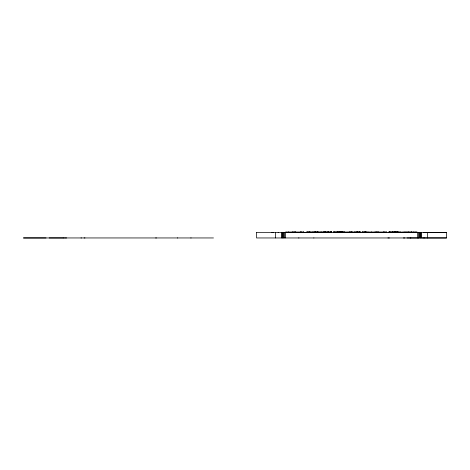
<?xml version="1.0" encoding="UTF-8"?>
<svg xmlns="http://www.w3.org/2000/svg" width="470" height="470" viewBox="0 0 470 470"><rect width="100%" height="100%" fill="white"/><g stroke="black" fill="none" stroke-linecap="round" stroke-linejoin="round"><path stroke-width="0.7" d="M275.526 237.949L275.526 232.579M281.554 237.949L281.554 232.579M282.194 237.949L282.194 232.579M282.911 237.949L282.911 232.579M283.692 237.949L283.692 232.579M284.509 237.949L284.509 232.579M285.349 237.949L285.349 232.579M417.677 237.955L417.677 232.579M418.517 237.955L418.517 232.579M421.478 232.579L421.478 237.955L446.5 237.955L446.5 232.579L424.475 232.579M427.506 237.949L427.506 232.579M156.445 237.955L155.658 237.955M306.199 232.039L318.46 232.039L318.46 232.579M331.767 232.039L319.095 232.039L319.095 232.579M333.359 232.039L347.512 232.039L347.512 232.579M348.182 232.039L360.443 232.039L360.443 232.579M362.006 232.039L367.975 232.039L367.975 232.579M388.808 232.039L401.31 232.039L401.31 232.579M272.177 232.579L271.848 232.579M272.917 232.579L273.405 232.579M278.14 232.579L278.551 232.579M306.328 232.585L303.403 232.585L303.35 232.039M387.932 232.585L388.978 232.585M446.5 232.579L416.455 232.585L416.461 232.039M46.066 237.955L23.5 237.955L63.068 237.955M66.487 237.955L66.264 237.955M410.428 237.955L410.762 237.955M423.934 237.955L424.157 237.955M49.162 237.949L213.468 237.955M63.239 237.955L63.873 237.955M64.478 237.955L65.036 237.955M65.53 237.955L65.947 237.955M81.022 237.955L81.48 237.955M84.089 237.955L84.964 237.955M177.401 237.955L177.731 237.955M191.126 237.955L190.791 237.955M298.562 237.955L298.973 237.955M313.931 237.955L313.731 237.955M387.932 237.955L388.52 237.955M388.978 237.955L389.372 237.955M404.964 237.955L403.401 237.955M406.932 237.961L446.5 237.955M417.043 232.579L417.043 232.039L402.443 232.039L402.443 232.579M415.339 232.039L415.339 232.579M414.875 232.039L414.875 232.579M413.394 232.039L413.394 232.579M413.259 232.039L413.259 232.579M411.838 232.039L411.838 232.579M411.679 232.039L411.679 232.579M411.603 232.039L411.603 232.579M411.279 232.039L411.279 232.579M409.617 232.039L409.564 232.579M408.36 232.039L408.36 232.579M408.136 232.039L408.136 232.579M408.036 232.039L408.036 232.579M407.972 232.039L407.972 232.579M406.139 232.039L406.139 232.579M406.015 232.039L406.015 232.579M405.081 232.039L405.081 232.579M404.629 232.039L404.629 232.579M403.013 232.039L403.013 232.579M400.998 232.039L400.998 232.579M400.146 232.039L400.146 232.579M399.811 232.039L399.811 232.579M398.302 232.039L398.302 232.579M398.272 232.039L398.272 232.579M397.99 232.039L397.961 232.579M397.879 232.039L397.879 232.579M397.749 232.039L397.749 232.579M397.644 232.039L397.644 232.579M397.544 232.039L397.544 232.579M397.15 232.039L397.15 232.579M397.109 232.039L397.027 232.579M396.892 232.039L396.892 232.579M396.239 232.039L396.239 232.579M396.21 232.039L396.21 232.579M396.057 232.039L396.057 232.579M396.004 232.039L396.004 232.579M395.734 232.039L395.734 232.579M395.464 232.039L395.534 232.579M395.393 232.039L395.393 232.579M395.299 232.039L395.299 232.579M395.188 232.039L395.2 232.579M395.035 232.039L395.035 232.579M394.677 232.039L394.677 232.579M394.6 232.039L394.6 232.579M394.518 232.039L394.541 232.579M394.295 232.039L394.295 232.579M394.242 232.039L394.242 232.579M393.978 232.039L393.972 232.579M393.784 232.039L393.784 232.579M393.19 232.039L393.196 232.579M393.079 232.039L393.079 232.579M392.855 232.039L392.855 232.579M392.638 232.039L392.638 232.579M392.609 232.039L392.609 232.579M392.444 232.039L392.444 232.579M392.321 232.039L392.321 232.579M392.062 232.039L392.062 232.579M391.933 232.039L391.933 232.579M391.34 232.039L391.434 232.579M390.735 232.039L390.735 232.579M390.588 232.039L390.588 232.579M390.153 232.039L390.153 232.579M389.959 232.039L389.959 232.579M389.683 232.039L389.683 232.579M389.454 232.039L389.454 232.579M389.354 232.039L389.354 232.579M389.148 232.039L389.095 232.579M388.884 232.039L388.884 232.579M386.61 232.579L386.61 232.039L368.427 232.039L368.427 232.579M386.334 232.039L386.334 232.579M386.111 232.039L386.111 232.579M385.846 232.039L385.846 232.579M384.472 232.039L384.472 232.579M384.307 232.039L384.307 232.579M383.779 232.039L383.779 232.579M383.514 232.039L383.555 232.579M383.309 232.039L383.309 232.579M378.497 232.039L378.497 232.579M378.356 232.039L378.356 232.579M377.968 232.039L377.968 232.579M377.804 232.039L377.804 232.579M377.099 232.039L377.099 232.579M376.875 232.039L376.875 232.579M376.717 232.039L376.717 232.579M376.488 232.039L376.488 232.579M375.224 232.039L375.224 232.579M375.148 232.039L375.13 232.579M374.966 232.039L374.966 232.579M371.447 232.039L371.447 232.579M371.259 232.039L371.259 232.579M368.815 232.039L368.815 232.579M367.646 232.039L367.646 232.579M366.482 232.039L366.482 232.579M366.083 232.039L366.083 232.579M365.989 232.039L365.989 232.579M365.889 232.039L365.901 232.579M365.795 232.039L365.795 232.579M365.595 232.039L365.595 232.579M365.466 232.039L365.402 232.579M365.214 232.039L365.214 232.579M365.078 232.039L365.008 232.579L364.973 232.039M364.826 232.039L364.826 232.579M364.702 232.039L364.702 232.579M364.332 232.039L364.344 232.579M363.474 232.039L363.474 232.579M363.369 232.039L363.369 232.579M362.834 232.039L362.834 232.579M362.629 232.039L362.629 232.579M362.417 232.039L362.417 232.579M362.159 232.039L362.159 232.579M360.367 232.039L360.326 232.579M360.126 232.579L360.173 232.039L360.061 232.579M359.973 232.039L359.973 232.579M359.885 232.039L359.885 232.579M359.738 232.039L359.732 232.579M359.532 232.039L359.532 232.579M359.386 232.039L359.386 232.579M359.18 232.039L359.192 232.579M359.027 232.039L359.027 232.579M358.504 232.039L358.504 232.579M358.393 232.039L358.393 232.579M357.588 232.039L357.588 232.579M357.464 232.039L357.464 232.579M357.394 232.039L357.394 232.579M357.323 232.039L357.323 232.579M357.253 232.039L357.235 232.579M357.094 232.039L357.135 232.579M356.988 232.039L356.977 232.579M356.918 232.039L356.895 232.579M356.771 232.039L356.771 232.579M356.137 232.039L356.137 232.579M356.037 232.039L356.037 232.579M355.167 232.039L355.109 232.579M355.032 232.039L355.079 232.579M354.38 232.039L354.38 232.579M354.274 232.039L354.292 232.579M352.318 232.039L352.318 232.579M352.077 232.039L352.077 232.579M351.895 232.039L351.883 232.579M351.478 232.039L351.46 232.579M351.302 232.039L351.36 232.579M351.225 232.039L351.278 232.579M351.008 232.039L351.049 232.579M350.602 232.039L350.602 232.579M350.456 232.039L350.456 232.579M349.85 232.039L349.85 232.579M349.656 232.039L349.656 232.579M349.239 232.039L349.239 232.579M349.01 232.039L349.01 232.579M347.189 232.039L347.189 232.579M344.827 232.039L344.827 232.579M344.604 232.039L344.604 232.579M344.228 232.039L344.228 232.579M344.005 232.039L344.005 232.579M343.699 232.039L343.699 232.579M343.5 232.039L343.5 232.579M342.947 232.039L342.947 232.579M342.612 232.039L342.659 232.579M342.536 232.039L342.536 232.579M342.413 232.039L342.413 232.579M342.189 232.039L342.272 232.579M342.054 232.039L342.054 232.579M341.907 232.039L341.907 232.579M341.684 232.039L341.614 232.579M341.567 232.039L341.567 232.579M341.467 232.039L341.467 232.579M341.238 232.039L341.238 232.579M340.715 232.039L340.715 232.579M340.674 232.039L340.674 232.579M340.503 232.039L340.503 232.579M340.163 232.039L340.151 232.579M340.033 232.039L340.045 232.579M339.599 232.039L339.599 232.579M339.54 232.039L339.54 232.579M339.334 232.039L339.334 232.579M339.217 232.039L339.187 232.579M338.97 232.039L338.982 232.579M338.612 232.039L338.612 232.579M338.441 232.039L338.441 232.579M338.165 232.039L338.165 232.579M337.983 232.039L338.018 232.579M337.906 232.039L337.906 232.579M337.777 232.039L337.777 232.579M337.478 232.039L337.478 232.579M337.36 232.039L337.36 232.579M337.237 232.039L337.237 232.579M337.143 232.039L337.107 232.579M336.855 232.039L336.855 232.579M336.25 232.039L336.25 232.579M336.156 232.039L336.156 232.579M335.48 232.039L335.48 232.579M335.333 232.039L335.333 232.579M334.828 232.039L334.828 232.579M334.634 232.039L334.634 232.579M334.311 232.039L334.311 232.579M334.076 232.039L334.076 232.579M333.935 232.039L333.935 232.579M333.682 232.039L333.706 232.579M333.441 232.039L333.441 232.579M331.703 232.039L331.703 232.579M331.514 232.039L331.514 232.579M331.438 232.039L331.438 232.579M331.262 232.039L331.262 232.579M331.209 232.039L331.209 232.579M330.98 232.039L330.98 232.579M330.774 232.039L330.774 232.579M330.586 232.039L330.586 232.579M330.146 232.039L330.216 232.579M330.081 232.039L330.081 232.579M329.922 232.039L329.922 232.579M328.877 232.039L328.877 232.579M328.741 232.039L328.741 232.579M328.606 232.039L328.606 232.579M328.489 232.039L328.489 232.579M328.319 232.039L328.319 232.579M328.136 232.039L328.136 232.579M327.625 232.039L327.625 232.579M327.543 232.039L327.543 232.579M327.355 232.039L327.355 232.579M327.032 232.039L327.032 232.579M326.721 232.039L326.721 232.579M325.939 232.039L325.939 232.579M325.88 232.039L325.88 232.579M325.704 232.039L325.704 232.579M325.61 232.039L325.61 232.579M325.193 232.039L325.193 232.579M325.076 232.039L325.076 232.579M324.805 232.039L324.805 232.579M324.67 232.039L324.67 232.579M324.488 232.039L324.488 232.579M324.329 232.039L324.329 232.579M323.824 232.039L323.824 232.579M323.642 232.039L323.642 232.579M323.548 232.039L323.577 232.579M323.337 232.039L323.337 232.579M322.109 232.039L322.109 232.579M321.885 232.039L321.885 232.579M321.227 232.039L321.227 232.579M320.611 232.039L320.611 232.579M319.418 232.039L319.418 232.579M318.378 232.039L318.343 232.579M318.114 232.039L318.143 232.579M318.078 232.039L318.078 232.579M317.99 232.039L317.902 232.579M317.749 232.039L317.749 232.579M317.55 232.039L317.55 232.579M317.403 232.039L317.403 232.579M317.197 232.039L317.203 232.579M317.044 232.039L317.044 232.579M316.516 232.039L316.516 232.579M316.41 232.039L316.41 232.579M315.599 232.039L315.599 232.579M315.482 232.039L315.482 232.579M315.411 232.039L315.411 232.579M315.264 232.039L315.335 232.579M315.206 232.039L315.2 232.579M315.106 232.039L315.07 232.579M315.006 232.039L314.994 232.579M314.929 232.039L314.912 232.579M314.788 232.039L314.788 232.579M314.048 232.039L314.048 232.579M313.22 232.039L313.22 232.579L313.12 232.039M312.391 232.039L312.391 232.579M312.309 232.039L312.286 232.579M311.587 232.039L311.598 232.579M310.329 232.039L310.329 232.579M310.094 232.039L310.094 232.579M309.906 232.039L309.895 232.579M309.295 232.039L309.319 232.579M309.237 232.039L309.237 232.579M309.066 232.039L309.025 232.579M308.62 232.039L308.62 232.579M308.467 232.039L308.467 232.579M307.868 232.039L307.868 232.579M307.674 232.039L307.674 232.579M307.257 232.039L307.257 232.579M307.028 232.039L307.028 232.579M303.855 232.579L303.855 232.039L285.672 232.039L285.672 232.579M303.579 232.039L303.579 232.579M303.091 232.039L303.091 232.579M301.711 232.039L301.711 232.579M301.546 232.039L301.546 232.579M301.017 232.039L301.017 232.579M300.8 232.039L300.8 232.579M300.753 232.039L300.753 232.579M300.553 232.039L300.553 232.579M295.736 232.039L295.736 232.579M295.601 232.039L295.601 232.579M295.207 232.039L295.207 232.579M295.048 232.039L295.048 232.579M294.338 232.039L294.338 232.579M294.114 232.039L294.114 232.579M293.956 232.039L293.956 232.579M293.726 232.039L293.726 232.579M292.469 232.039L292.469 232.579M292.393 232.039L292.375 232.579M292.205 232.039L292.205 232.579M288.686 232.039L288.686 232.579M288.504 232.039L288.504 232.579M286.06 232.039L286.06 232.579M256.532 232.579L256.532 237.955L419.34 237.955L419.34 232.579L256.532 232.579M420.115 232.579L420.115 237.955L420.838 237.955L420.838 232.579L420.115 232.579M424.157 232.579L423.822 232.579L424.157 232.579M410.163 232.579L410.163 232.039L410.116 232.579M392.25 232.579L392.25 232.039L392.209 232.579M341.132 232.579L341.132 232.039L341.085 232.579M340.914 232.579L340.914 232.039L340.891 232.579M320.957 232.579L320.957 232.039L320.928 232.579M314.195 232.579L314.195 232.039L314.154 232.579M309.495 232.579L309.495 232.039L309.471 232.579"/></g></svg>
